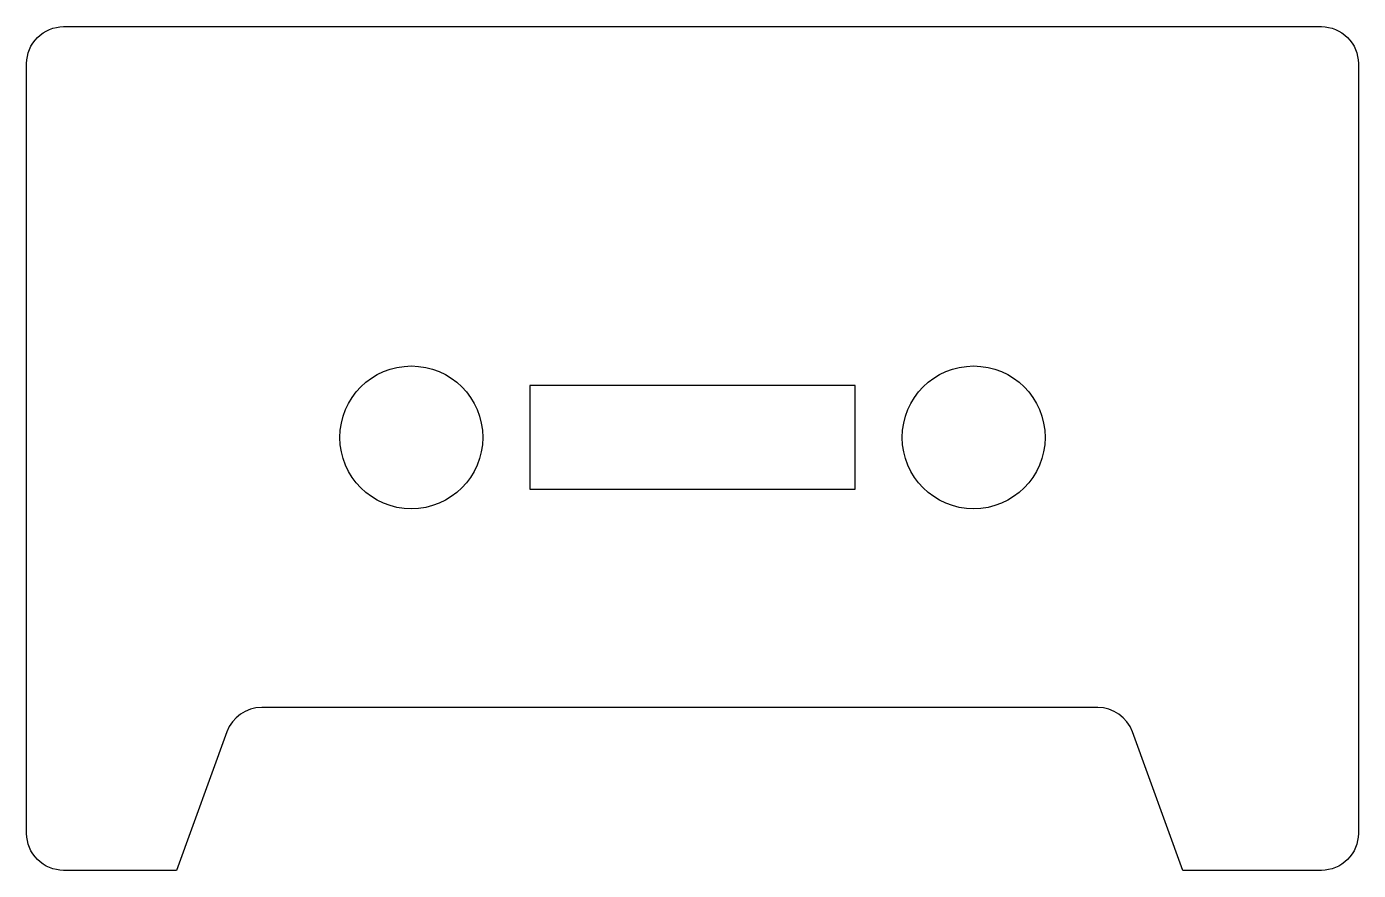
# Model space of a CAD drawing. Header units: millimetres. Extents: x 20 to 920, y -1472 to -902.
import ezdxf

# ---------------------------------------------------------------- set-up
doc = ezdxf.new("R2010")
doc.units = ezdxf.units.MM
doc.layers.get('0').update_dxf_attribs({"linetype": 'CONTINUOUS'})

msp = doc.modelspace()

# ---------------------------------------------------------------- linework, layer by layer
msp.add_lwpolyline([(45, -901.77), (895, -901.77, -0.414214), (920, -926.77), (920, -1446.77, -0.414214), (895, -1471.77), (801.38, -1471.77), (767.33, -1378.22, 0.315299), (743.83, -1361.77), (178.84, -1361.77, 0.315299), (155.35, -1378.22), (121.3, -1471.77), (45, -1471.77, -0.414214), (20, -1446.77), (20, -926.77, -0.414214)], format="xyb", close=True)
msp.add_lwpolyline([(580, -1214.27), (580, -1144.27), (360, -1144.27), (360, -1214.27)], close=True)
for centre in [(280, -1179.27), (660, -1179.27)]:
    msp.add_circle(centre, 48.25)

doc.saveas('drawing.dxf')
